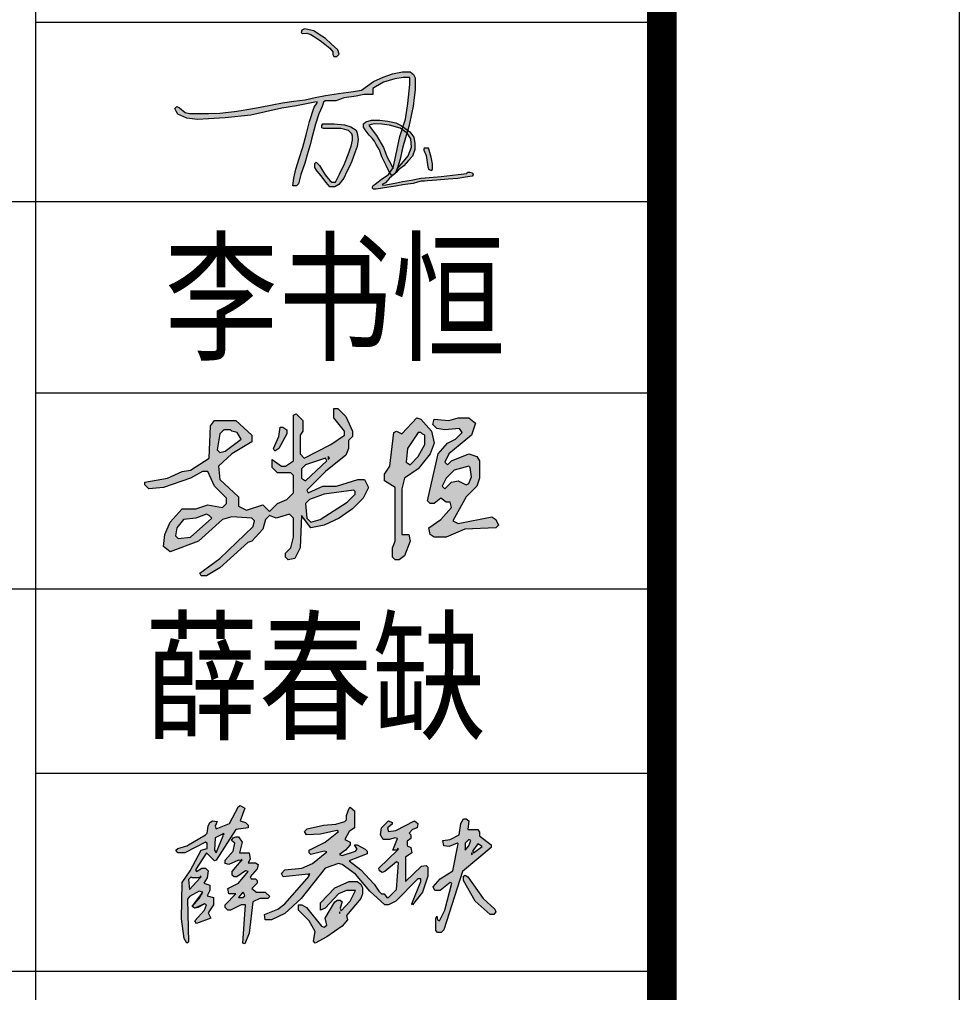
# Model space of a CAD drawing. Header units: inches. Extents: x -3272461 to -2504170, y 403793 to 1071042.
# Drawn here: x -2945440 to -2940702, y 794973 to 799875 of the extents above; entities that cross this region are included whole.
import ezdxf
from ezdxf.enums import TextEntityAlignment as Align

# ---------------------------------------------------------------- set-up
doc = ezdxf.new("R2010")
doc.units = ezdxf.units.IN
doc.header["$LTSCALE"] = 1000
doc.header["$MEASUREMENT"] = 0
doc.layers.get('0').update_dxf_attribs({"lineweight": 18})
doc.layers.add('PUB_TITLE', color=153, linetype='Continuous', lineweight=18)
doc.styles.add('-黑体', font='', dxfattribs={"width": 0.7})
doc.styles.get('-黑体').set_extended_font_data('微软雅黑')

msp = doc.modelspace()

# ---------------------------------------------------------------- hatches: boundary and pattern name
h = msp.add_hatch(color=256)
h.paths.add_polyline_path([(-2943835.4, 799721.5), (-2943868.7, 799752.5), (-2943896.7, 799778.6), (-2943928.5, 799799), (-2943955.7, 799816.4), (-2944003.8, 799827.7), (-2944016, 799821.1), (-2944019.3, 799808.9), (-2944014.6, 799803.9), (-2943991.5, 799804.8), (-2943971.3, 799799.1), (-2943952.4, 799787.1), (-2943923.9, 799769.1), (-2943900.7, 799750), (-2943875.5, 799729.2), (-2943861, 799710.9), (-2943861, 799698.3), (-2943854.6, 799687.6), (-2943840.8, 799687.6), (-2943827.7, 799700.4)], flags=0)
h.paths.add_polyline_path([(-2943742.7, 799487.9), (-2943704.2, 799496.4), (-2943682.8, 799496.4), (-2943672.1, 799496.4), (-2943659, 799496.4), (-2943659, 799515.4), (-2943659, 799526.1), (-2943644.8, 799534.5), (-2943604.4, 799558.2), (-2943547.3, 799576), (-2943505.7, 799582), (-2943472.4, 799582), (-2943472.4, 799547.5), (-2943481.9, 799451), (-2943495, 799372.6), (-2943507, 799334.7), (-2943483.2, 799316.9), (-2943477.8, 799336), (-2943467.9, 799382.1), (-2943455.9, 799437.7), (-2943450.8, 799481.3), (-2943446.2, 799520), (-2943446.2, 799557.6), (-2943446.2, 799580.4), (-2943454.2, 799597.5), (-2943470.2, 799610.1), (-2943509, 799610.1), (-2943559.2, 799601), (-2943607.1, 799583.9), (-2943656.1, 799562.2), (-2943715.7, 799518), (-2943756.6, 799512), (-2943832.1, 799501), (-2943897.8, 799490.9), (-2943949.5, 799480.7), (-2944000.6, 799470.5), (-2944057.2, 799462.7), (-2944113.5, 799454.9), (-2944166.4, 799444.9), (-2944227.4, 799433.4), (-2944284.1, 799422.7), (-2944322.4, 799415.5), (-2944355.9, 799411.6), (-2944386.9, 799408), (-2944429.3, 799403.1), (-2944487.2, 799400.7), (-2944526.3, 799400.7), (-2944560.6, 799400.7), (-2944583.4, 799400.7), (-2944604.8, 799406.3), (-2944633, 799428.7), (-2944645.8, 799436.8), (-2944656, 799426), (-2944649.1, 799408.8), (-2944641.5, 799396.9), (-2944596.2, 799377.5), (-2944543.2, 799371.4), (-2944486.9, 799374.3), (-2944403.7, 799378.6), (-2944274, 799392.2), (-2944199.6, 799408.8), (-2944117.3, 799427.2), (-2944043.9, 799439.1), (-2943952, 799458.2), (-2943939.9, 799459.7), (-2943939.9, 799455), (-2943953.8, 799433.4), (-2943977.2, 799360.9), (-2943995.2, 799293.9), (-2944011.8, 799232), (-2944029.7, 799174.4), (-2944046.6, 799119.9), (-2944056.6, 799075.5), (-2944061.9, 799037.1), (-2944044.3, 799037.1), (-2944032.8, 799046.3), (-2944021.3, 799093.1), (-2944000.9, 799150.8), (-2943986.1, 799204.4), (-2943975.5, 799243), (-2943967.6, 799271.7), (-2943960.5, 799297.4), (-2943948.5, 799346.4), (-2943930.6, 799399), (-2943913.8, 799436), (-2943906.7, 799458.7), (-2943899.5, 799464.7), (-2943879.2, 799464.7), (-2943844.5, 799464.7), (-2943803.8, 799479)], flags=0)
for points in [[(-2943737.5, 799234.3), (-2943733.1, 799269.4), (-2943737.5, 799301.3), (-2943743, 799317.7), (-2943769.4, 799333.1), (-2943801.2, 799343), (-2943852.9, 799349.6), (-2943896.9, 799349.6), (-2943911.1, 799349.6), (-2943915.5, 799340.8), (-2943915.5, 799328.7), (-2943907.8, 799324.5), (-2943881.5, 799324.5), (-2943844.1, 799324.5), (-2943819.6, 799324.5), (-2943800.1, 799319.9), (-2943781.5, 799315.5), (-2943772.7, 799306.7), (-2943765, 799299.1), (-2943760.6, 799287), (-2943760.6, 799266.1), (-2943767.6, 799235.5), (-2943783.7, 799193.7), (-2943801.1, 799148), (-2943826.5, 799095.9), (-2943846.3, 799055.3), (-2943865, 799055.3), (-2943876, 799063), (-2943899.3, 799092.2), (-2943912.2, 799113.5), (-2943927.6, 799138.7), (-2943944.1, 799156.3), (-2943950.5, 799148.5), (-2943950.5, 799139.7), (-2943950.5, 799128.2), (-2943938.7, 799111.1), (-2943919.9, 799086.7), (-2943895.8, 799055.3), (-2943884.8, 799041), (-2943874.9, 799032.2), (-2943849.6, 799032.2), (-2943829.8, 799043.2), (-2943805.6, 799075.1), (-2943790.2, 799109.1), (-2943774.1, 799136.7), (-2943765.3, 799160.2), (-2943758, 799179.6), (-2943747.4, 799207.9)], [(-2943640.9, 799289.2), (-2943668.1, 799325.7), (-2943678.8, 799341.7), (-2943668.1, 799346.2), (-2943650.7, 799348.9), (-2943614.1, 799347.1), (-2943574.9, 799342.2), (-2943521.4, 799327), (-2943511.6, 799320), (-2943507, 799334.7), (-2943515.5, 799341), (-2943543.3, 799353.4), (-2943583.6, 799362.9), (-2943623.8, 799368), (-2943665.5, 799368), (-2943694.8, 799359.3), (-2943705.8, 799348.3), (-2943705.8, 799331.5), (-2943697, 799319), (-2943677.2, 799290.9), (-2943661.9, 799276.2), (-2943649.9, 799261.4), (-2943641.4, 799245.5), (-2943626, 799217), (-2943612.8, 799183), (-2943591.6, 799138.8), (-2943574.8, 799103.7), (-2943573.9, 799102.5), (-2943558.2, 799123.1), (-2943563.3, 799136.8), (-2943586.1, 799181.4), (-2943605.7, 799229.5)], [(-2943446.6, 799219.6), (-2943446.6, 799249.8), (-2943452.4, 799282.1), (-2943472.3, 799308.8), (-2943483.2, 799316.9), (-2943487.3, 799302.6), (-2943485.3, 799301.2), (-2943467.4, 799272.5), (-2943464.6, 799230.9), (-2943480.9, 799188.4), (-2943503.5, 799158.6), (-2943536, 799122.7), (-2943546.1, 799099.7), (-2943541.1, 799104.2), (-2943529, 799116.6), (-2943502.2, 799137.7), (-2943478.9, 799164.4), (-2943459.8, 799186.5)]]:
    msp.add_hatch(color=256).paths.add_polyline_path(points, flags=0)
h = msp.add_hatch(color=256)
h.paths.add_polyline_path([(-2943483.2, 799316.9), (-2943507, 799334.7), (-2943522.6, 799285.4), (-2943542.6, 799189.4), (-2943555.6, 799126.4), (-2943573.9, 799102.5), (-2943564.5, 799089.8), (-2943557.3, 799089.8), (-2943546.1, 799099.7), (-2943536, 799122.7), (-2943520.6, 799170.2), (-2943508.9, 799226.3), (-2943494.2, 799278)], flags=0)
h.paths.add_polyline_path([(-2943595.4, 799052.1), (-2943574.2, 799074.7), (-2943557.3, 799089.8), (-2943564.5, 799089.8), (-2943573.9, 799102.5), (-2943580.5, 799093.8), (-2943597, 799082.4), (-2943614.5, 799070.3), (-2943631.2, 799055.8), (-2943647.8, 799044.4), (-2943657.4, 799037.7), (-2943660.4, 799031.1), (-2943660.4, 799024.5), (-2943656.2, 799018.9), (-2943642.1, 799018.9), (-2943610.5, 799024.1), (-2943579, 799029.2), (-2943542.3, 799035.2), (-2943508.3, 799040.8), (-2943482.7, 799044.9), (-2943456.1, 799048.2), (-2943434.1, 799054.5), (-2943415.6, 799059.9), (-2943398.1, 799060.5), (-2943383.8, 799061), (-2943335.7, 799065), (-2943279.3, 799069.6), (-2943229.8, 799073.7), (-2943191.6, 799079.8), (-2943158, 799085.2), (-2943153.2, 799091.8), (-2943156.8, 799102.6), (-2943169.4, 799105.6), (-2943182, 799105.6), (-2943184.4, 799099.3), (-2943229.4, 799093.6), (-2943314.7, 799082.8), (-2943353.2, 799079.7), (-2943417, 799074.6), (-2943464.9, 799065.8), (-2943509.8, 799057.6), (-2943539.9, 799052.1), (-2943593.4, 799042.3), (-2943609.3, 799039.6), (-2943611.2, 799042.8)], flags=0)
h.paths.add_polyline_path([(-2943364.9, 799181.7), (-2943375.1, 799215.6), (-2943378.2, 799225.6), (-2943387.9, 799225.6), (-2943399.5, 799225.6), (-2943402.7, 799222), (-2943402.7, 799215.6), (-2943390.5, 799188.7), (-2943387.3, 799168.2), (-2943381.6, 799131.8), (-2943376.4, 799118.3), (-2943362.3, 799114.5), (-2943357.8, 799122.2), (-2943357.8, 799147.8)], flags=0)
at = {"linetype": 'Continuous'}
h = msp.add_hatch(color=256, dxfattribs=at)
h.paths.add_polyline_path([(-2944484, 797375.3), (-2944497.5, 797382), (-2944551.5, 797361.8), (-2944612.2, 797355), (-2944646, 797314.5), (-2944652.7, 797274), (-2944639.2, 797260.5), (-2944578.5, 797267.3), (-2944470.5, 797361.8)], flags=0)
h.paths.add_polyline_path([(-2943748.2, 797496.8), (-2943755, 797503.5), (-2943903.5, 797483.3), (-2943977.7, 797456.3), (-2943998, 797436), (-2943991.2, 797361.8), (-2943971, 797341.5), (-2943923.7, 797355), (-2943788.7, 797442.8), (-2943748.2, 797483.3)], flags=0)
h.paths.add_polyline_path([(-2943167.7, 797618.3), (-2943174.5, 797625), (-2943248.7, 797604.8), (-2943289.2, 797564.3), (-2943309.5, 797523.8), (-2943296, 797510.3), (-2943262.2, 797544), (-2943228.5, 797550.8), (-2943188, 797530.5), (-2943174.5, 797537.3), (-2943161, 797571)], flags=0)
h.paths.add_polyline_path([(-2943890, 797652), (-2943896.7, 797665.5), (-2943998, 797631.8), (-2944018.2, 797611.5), (-2944018.2, 797564.3), (-2943998, 797550.8)], flags=0)
h.paths.add_polyline_path([(-2943876.5, 797665.5), (-2943883.2, 797672.3), (-2943883.2, 797658.8)], flags=0)
h.paths.add_polyline_path([(-2943410.7, 797787), (-2943417.5, 797793.8), (-2943431, 797793.8), (-2943485, 797712.8), (-2943491.7, 797645.3), (-2943471.5, 797631.8), (-2943431, 797672.3), (-2943397.2, 797733), (-2943397.2, 797780.3)], flags=0)
h.paths.add_polyline_path([(-2944369.2, 797800.5), (-2944376, 797807.3), (-2944409.7, 797807.3), (-2944430, 797787), (-2944443.5, 797706), (-2944430, 797692.5), (-2944403, 797699.3), (-2944322, 797760), (-2944342.2, 797793.8)], flags=0)
h.paths.add_polyline_path([(-2944126.2, 797820.8), (-2944112.7, 797820.8), (-2944092.5, 797807.3), (-2944092.5, 797787), (-2944133, 797712.8), (-2944153.2, 797699.3), (-2944160, 797712.8), (-2944133, 797773.5)], flags=0)
h.paths.add_polyline_path([(-2943228.5, 797868), (-2943174.5, 797868), (-2943140.7, 797841), (-2943161, 797780.3), (-2943275.7, 797685.8), (-2943296, 797645.3), (-2943282.5, 797631.8), (-2943262.2, 797652), (-2943174.5, 797685.8), (-2943134, 797672.3), (-2943120.5, 797652), (-2943120.5, 797564.3), (-2943134, 797523.8), (-2943188, 797469.8), (-2943255.5, 797348.3), (-2943228.5, 797334.8), (-2943059.7, 797368.5), (-2943039.5, 797355), (-2943026, 797328), (-2943039.5, 797314.5), (-2943194.7, 797307.8), (-2943289.2, 797267.3), (-2943350, 797267.3), (-2943370.2, 797280.8), (-2943377, 797314.5), (-2943316.2, 797355), (-2943262.2, 797415.8), (-2943269, 797442.8), (-2943289.2, 797442.8), (-2943316.2, 797463), (-2943350, 797436), (-2943370.2, 797436), (-2943383.7, 797449.5), (-2943329.7, 797685.8), (-2943282.5, 797739.8), (-2943242, 797760), (-2943208.2, 797793.8), (-2943221.7, 797814), (-2943296, 797807.3), (-2943336.5, 797814), (-2943356.7, 797834.3), (-2943350, 797861.3), (-2943275.7, 797854.5)], flags=0)
h.paths.add_polyline_path([(-2943437.7, 797868), (-2943417.5, 797861.3), (-2943363.5, 797800.5), (-2943350, 797739.8), (-2943370.2, 797685.8), (-2943431, 797611.5), (-2943498.5, 797564.3), (-2943512, 797510.3), (-2943512, 797280.8), (-2943478.2, 797280.8), (-2943471.5, 797247), (-2943498.5, 797172.8), (-2943525.5, 797152.5), (-2943545.7, 797152.5), (-2943559.2, 797166), (-2943559.2, 797213.3), (-2943545.7, 797247), (-2943545.7, 797517), (-2943599.7, 797550.8), (-2943599.7, 797584.5), (-2943572.7, 797625), (-2943552.5, 797793.8), (-2943539, 797800.5), (-2943512, 797787)], flags=0)
h.paths.add_polyline_path([(-2943856.2, 797915.3), (-2943836, 797915.3), (-2943795.5, 797874.8), (-2943761.7, 797800.5), (-2943761.7, 797773.5), (-2943782, 797753.3), (-2943782, 797712.8), (-2943795.5, 797679), (-2943896.7, 797598), (-2943991.2, 797503.5), (-2943984.5, 797490), (-2943910.2, 797523.8), (-2943842.7, 797523.8), (-2943734.7, 797557.5), (-2943701, 797557.5), (-2943680.7, 797517), (-2943707.7, 797463), (-2943761.7, 797409), (-2943829.2, 797361.8), (-2943903.5, 797328), (-2943971, 797314.5), (-2944018.2, 797375.3), (-2944025, 797213.3), (-2944052, 797159.3), (-2944085.7, 797152.5), (-2944099.2, 797166), (-2944099.2, 797186.3), (-2944072.2, 797213.3), (-2944058.7, 797267.3), (-2944058.7, 797361.8), (-2944079, 797382), (-2944146.5, 797361.8), (-2944180.2, 797375.3), (-2944200.5, 797355), (-2944214, 797307.8), (-2944268, 797247), (-2944288.2, 797240.3), (-2944430, 797112), (-2944497.5, 797071.5), (-2944524.5, 797071.5), (-2944531.2, 797085), (-2944430, 797159.3), (-2944261.2, 797321.3), (-2944254.5, 797348.3), (-2944268, 797361.8), (-2944369.2, 797368.5), (-2944416.5, 797355), (-2944538, 797247), (-2944679.7, 797193), (-2944713.5, 797220), (-2944706.7, 797280.8), (-2944679.7, 797341.5), (-2944619, 797409), (-2944551.5, 797409), (-2944490.7, 797429.3), (-2944416.5, 797415.8), (-2944396.2, 797436), (-2944396.2, 797463), (-2944457, 797523.8), (-2944490.7, 797598), (-2944517.7, 797598), (-2944578.5, 797564.3), (-2944713.5, 797517), (-2944787.7, 797510.3), (-2944808, 797530.5), (-2944808, 797544), (-2944693.2, 797564.3), (-2944619, 797598), (-2944578.5, 797604.8), (-2944484, 797665.5), (-2944477.2, 797827.5), (-2944457, 797854.5), (-2944349, 797854.5), (-2944268, 797780.3), (-2944268, 797746.5), (-2944369.2, 797685.8), (-2944436.7, 797625), (-2944430, 797557.5), (-2944335.5, 797469.8), (-2944335.5, 797422.5), (-2944295, 797402.3), (-2944214, 797429.3), (-2944180.2, 797395.5), (-2944139.7, 797436), (-2944092.5, 797456.3), (-2944058.7, 797490), (-2944058.7, 797577.8), (-2944072.2, 797591.3), (-2944139.7, 797591.3), (-2944166.7, 797618.3), (-2944166.7, 797658.8), (-2944119.5, 797625), (-2944099.2, 797625), (-2944058.7, 797652), (-2944058.7, 797881.5), (-2944045.2, 797888.3), (-2944011.5, 797854.5), (-2944011.5, 797800.5), (-2944025, 797780.3), (-2944025, 797685.8), (-2944004.7, 797665.5), (-2943869.7, 797733), (-2943802.2, 797780.3), (-2943802.2, 797800.5), (-2943856.2, 797868)], flags=0)
h = msp.add_hatch(color=256)
h.paths.add_polyline_path([(-2944412.3, 795762.1), (-2944416.8, 795771.1), (-2944452.8, 795753.1), (-2944457.3, 795690.1), (-2944448.3, 795676.6)], flags=0)
h.paths.add_polyline_path([(-2944335.8, 795910.6), (-2944326.8, 795915.1), (-2944304.3, 795901.6), (-2944326.8, 795838.6), (-2944299.8, 795829.6), (-2944286.3, 795816.1), (-2944286.3, 795802.6), (-2944349.3, 795793.6), (-2944448.3, 795640.6), (-2944457.3, 795636.1), (-2944497.8, 795676.6), (-2944551.8, 795591.1), (-2944547.3, 795582.1), (-2944520.3, 795600.1), (-2944502.3, 795600.1), (-2944488.8, 795586.6), (-2944493.3, 795550.6), (-2944511.3, 795523.6), (-2944479.8, 795514.6), (-2944479.8, 795487.6), (-2944493.3, 795460.6), (-2944461.8, 795451.6), (-2944461.8, 795415.6), (-2944488.8, 795375.1), (-2944475.3, 795348.1), (-2944547.3, 795321.1), (-2944556.3, 795334.6), (-2944506.8, 795388.6), (-2944497.8, 795415.6), (-2944506.8, 795420.1), (-2944538.3, 795402.1), (-2944556.3, 795397.6), (-2944569.8, 795406.6), (-2944533.8, 795447.1), (-2944515.8, 795478.6), (-2944533.8, 795483.1), (-2944583.3, 795456.1), (-2944592.3, 795442.6), (-2944587.8, 795226.6), (-2944596.8, 795222.1), (-2944610.3, 795244.6), (-2944623.8, 795343.6), (-2944619.3, 795528.1), (-2944578.8, 795586.6), (-2944524.8, 795690.1), (-2944493.3, 795699.1), (-2944493.3, 795726.1), (-2944502.3, 795730.6), (-2944605.8, 795676.6), (-2944641.8, 795676.6), (-2944650.8, 795690.1), (-2944641.8, 795699.1), (-2944596.8, 795712.6), (-2944502.3, 795766.6), (-2944493.3, 795775.6), (-2944488.8, 795811.6), (-2944479.8, 795829.6), (-2944466.3, 795838.6), (-2944443.8, 795834.1), (-2944452.8, 795811.6), (-2944448.3, 795798.1), (-2944380.8, 795825.1)], flags=0)
h.paths.add_polyline_path([(-2944569.8, 795550.6), (-2944574.3, 795555.1), (-2944587.8, 795541.6), (-2944583.3, 795492.1), (-2944529.3, 795550.6)], flags=0)
h.paths.add_polyline_path([(-2944349.3, 795757.6), (-2944335.8, 795757.6), (-2944317.8, 795730.6), (-2944331.3, 795676.6), (-2944281.8, 795676.6), (-2944277.3, 795645.1), (-2944286.3, 795627.1), (-2944250.3, 795627.1), (-2944236.8, 795618.1), (-2944241.3, 795595.6), (-2944277.3, 795555.1), (-2944272.8, 795546.1), (-2944250.3, 795546.1), (-2944241.3, 795537.1), (-2944241.3, 795523.6), (-2944268.3, 795496.6), (-2944245.8, 795478.6), (-2944200.8, 795478.6), (-2944178.3, 795456.1), (-2944187.3, 795447.1), (-2944227.8, 795447.1), (-2944263.8, 795429.1), (-2944281.8, 795271.6), (-2944304.3, 795217.6), (-2944313.3, 795222.1), (-2944299.8, 795415.6), (-2944322.3, 795415.6), (-2944376.3, 795388.6), (-2944389.8, 795388.6), (-2944403.3, 795402.1), (-2944403.3, 795415.6), (-2944349.3, 795469.6), (-2944385.3, 795469.6), (-2944389.8, 795496.6), (-2944335.8, 795523.6), (-2944286.3, 795582.1), (-2944299.8, 795586.6), (-2944344.8, 795555.1), (-2944358.3, 795555.1), (-2944367.3, 795564.1), (-2944367.3, 795582.1), (-2944322.3, 795636.1), (-2944335.8, 795640.6), (-2944385.3, 795618.1), (-2944403.3, 795622.6), (-2944403.3, 795640.6), (-2944362.8, 795685.6), (-2944353.8, 795726.1), (-2944371.8, 795739.6), (-2944362.8, 795753.1)], flags=0)
h.paths.add_polyline_path([(-2944308.8, 795474.1), (-2944313.3, 795478.6), (-2944335.8, 795451.6), (-2944313.3, 795451.6), (-2944304.3, 795460.6)], flags=0)
h.paths.add_polyline_path([(-2943777.8, 795901.6), (-2943773.3, 795906.1), (-2943750.8, 795888.1), (-2943750.8, 795802.6), (-2943777.8, 795784.6), (-2943800.3, 795744.1), (-2943773.3, 795730.6), (-2943773.3, 795717.1), (-2943795.8, 795690.1), (-2943827.3, 795667.6), (-2943813.8, 795663.1), (-2943746.3, 795685.6), (-2943737.3, 795694.6), (-2943750.8, 795717.1), (-2943737.3, 795717.1), (-2943696.8, 795694.6), (-2943687.8, 795685.6), (-2943687.8, 795672.1), (-2943777.8, 795636.1), (-2943719.3, 795591.1), (-2943651.8, 795519.1), (-2943629.3, 795483.1), (-2943615.8, 795469.6), (-2943602.3, 795469.6), (-2943588.8, 795451.6), (-2943579.8, 795451.6), (-2943539.3, 795492.1), (-2943530.3, 795627.1), (-2943539.3, 795631.6), (-2943597.8, 795582.1), (-2943611.3, 795577.6), (-2943624.8, 795586.6), (-2943629.3, 795600.1), (-2943534.8, 795690.1), (-2943557.3, 795690.1), (-2943534.8, 795748.6), (-2943548.3, 795753.1), (-2943575.3, 795744.1), (-2943606.8, 795744.1), (-2943620.3, 795766.6), (-2943615.8, 795802.6), (-2943579.8, 795838.6), (-2943561.8, 795829.6), (-2943561.8, 795820.6), (-2943584.3, 795802.6), (-2943579.8, 795784.6), (-2943543.8, 795789.1), (-2943449.3, 795838.6), (-2943431.3, 795825.1), (-2943435.8, 795802.6), (-2943458.3, 795793.6), (-2943476.3, 795775.6), (-2943467.3, 795766.6), (-2943467.3, 795748.6), (-2943485.3, 795735.1), (-2943485.3, 795712.6), (-2943467.3, 795703.6), (-2943462.8, 795676.6), (-2943494.3, 795654.1), (-2943494.3, 795532.6), (-2943413.3, 795609.1), (-2943390.8, 795613.6), (-2943381.8, 795604.6), (-2943381.8, 795559.6), (-2943408.8, 795478.6), (-2943458.3, 795415.6), (-2943462.8, 795420.1), (-2943417.8, 795532.6), (-2943417.8, 795546.1), (-2943431.3, 795546.1), (-2943543.8, 795433.6), (-2943579.8, 795415.6), (-2943597.8, 795415.6), (-2943674.3, 795483.1), (-2943746.3, 795568.6), (-2943813.8, 795618.1), (-2943831.8, 795622.6), (-2943899.3, 795600.1), (-2944020.8, 795447.1), (-2944101.8, 795370.6), (-2944169.3, 795339.1), (-2944200.8, 795339.1), (-2944205.3, 795366.1), (-2944137.8, 795393.1), (-2944101.8, 795420.1), (-2943980.3, 795559.6), (-2943984.8, 795568.6), (-2944110.8, 795555.1), (-2944119.8, 795573.1), (-2944101.8, 795591.1), (-2944016.3, 795600.1), (-2943962.3, 795622.6), (-2943890.3, 795681.1), (-2943903.8, 795685.6), (-2943971.3, 795667.6), (-2943980.3, 795676.6), (-2943980.3, 795690.1), (-2943899.3, 795730.6), (-2943831.8, 795784.6), (-2943840.8, 795789.1), (-2943921.8, 795771.1), (-2943993.8, 795766.6), (-2944002.8, 795784.6), (-2943989.3, 795798.1), (-2943908.3, 795816.1), (-2943845.3, 795820.6), (-2943800.3, 795834.1), (-2943791.3, 795843.1), (-2943791.3, 795865.6)], flags=0)
h.paths.add_polyline_path([(-2943777.8, 795532.6), (-2943737.3, 795532.6), (-2943719.3, 795519.1), (-2943710.3, 795501.1), (-2943710.3, 795469.6), (-2943719.3, 795447.1), (-2943791.3, 795361.6), (-2943786.8, 795339.1), (-2943813.8, 795307.6), (-2943890.3, 795253.6), (-2943948.8, 795222.1), (-2943957.8, 795231.1), (-2943948.8, 795280.6), (-2943980.3, 795334.6), (-2944034.3, 795388.6), (-2944034.3, 795415.6), (-2944016.3, 795415.6), (-2943993.8, 795402.1), (-2943917.3, 795307.6), (-2943903.8, 795303.1), (-2943890.3, 795312.1), (-2943899.3, 795348.1), (-2943849.8, 795429.1), (-2943836.3, 795438.1), (-2943822.8, 795438.1), (-2943813.8, 795429.1), (-2943822.8, 795397.6), (-2943818.3, 795384.1), (-2943773.3, 795433.6), (-2943746.3, 795487.6), (-2943791.3, 795487.6), (-2943831.8, 795469.6), (-2943899.3, 795397.6), (-2943921.8, 795388.6), (-2943921.8, 795424.6), (-2943849.8, 795501.1)], flags=0)
h.paths.add_polyline_path([(-2943201.8, 795847.6), (-2943188.3, 795847.6), (-2943174.8, 795838.6), (-2943179.3, 795793.6), (-2943129.8, 795793.6), (-2943120.8, 795780.1), (-2943120.8, 795762.1), (-2943062.3, 795717.1), (-2943062.3, 795703.6), (-2943206.3, 795582.1), (-2943300.8, 795289.6), (-2943314.3, 795276.1), (-2943332.3, 795276.1), (-2943341.3, 795285.1), (-2943341.3, 795348.1), (-2943336.8, 795357.1), (-2943332.3, 795339.1), (-2943323.3, 795334.6), (-2943296.3, 795388.6), (-2943260.3, 795523.6), (-2943269.3, 795528.1), (-2943318.8, 795487.6), (-2943345.8, 795487.6), (-2943354.8, 795505.6), (-2943318.8, 795546.1), (-2943255.8, 795586.6), (-2943228.8, 795721.6), (-2943233.3, 795726.1), (-2943273.8, 795708.1), (-2943300.8, 795712.6), (-2943305.3, 795739.6), (-2943269.3, 795744.1), (-2943224.3, 795766.6), (-2943215.3, 795825.1)], flags=0)
h.paths.add_polyline_path([(-2943201.8, 795559.6), (-2943192.8, 795564.1), (-2943179.3, 795555.1), (-2943102.8, 795447.1), (-2943044.3, 795393.1), (-2943039.8, 795379.6), (-2943048.8, 795366.1), (-2943066.8, 795366.1), (-2943143.3, 795433.6), (-2943201.8, 795537.1)], flags=0)
h.paths.add_polyline_path([(-2943120.8, 795717.1), (-2943129.8, 795721.6), (-2943156.8, 795685.6), (-2943152.3, 795676.6), (-2943107.3, 795708.1)], flags=0)
h.paths.add_polyline_path([(-2943165.8, 795739.6), (-2943174.8, 795744.1), (-2943192.8, 795726.1), (-2943192.8, 795690.1), (-2943174.8, 795712.6)], flags=0)

# ---------------------------------------------------------------- linework, layer by layer
for points in [[(-2944014.6, 799803.9), (-2943991.5, 799804.8), (-2943971.3, 799799.1), (-2943952.4, 799787.1), (-2943923.9, 799769.1), (-2943900.7, 799750), (-2943875.5, 799729.2), (-2943861, 799710.9), (-2943861, 799698.3), (-2943854.6, 799687.6), (-2943840.8, 799687.6), (-2943827.7, 799700.4), (-2943835.4, 799721.5), (-2943868.7, 799752.5), (-2943896.7, 799778.6), (-2943928.5, 799799), (-2943955.7, 799816.4), (-2944003.8, 799827.7), (-2944016, 799821.1), (-2944019.3, 799808.9), (-2944014.6, 799803.9)], [(-2944633, 799428.7), (-2944604.8, 799406.3), (-2944583.4, 799400.7), (-2944560.6, 799400.7), (-2944526.3, 799400.7), (-2944487.2, 799400.7), (-2944429.3, 799403.1), (-2944386.9, 799408), (-2944355.9, 799411.6), (-2944322.4, 799415.5), (-2944284.1, 799422.7), (-2944227.4, 799433.4), (-2944166.4, 799444.9), (-2944113.5, 799454.9), (-2944057.2, 799462.7), (-2944000.6, 799470.5), (-2943949.5, 799480.7), (-2943897.8, 799490.9), (-2943832.1, 799501), (-2943756.6, 799512), (-2943715.7, 799518), (-2943656.1, 799562.2), (-2943607.1, 799583.9), (-2943559.2, 799601), (-2943509, 799610.1), (-2943470.2, 799610.1), (-2943454.2, 799597.5), (-2943446.2, 799580.4), (-2943446.2, 799557.6), (-2943446.2, 799520), (-2943450.8, 799481.3), (-2943455.9, 799437.7), (-2943467.9, 799382.1), (-2943477.8, 799336), (-2943494.2, 799278), (-2943508.9, 799226.3), (-2943520.6, 799170.2), (-2943536, 799122.7), (-2943546.9, 799097.8), (-2943555.7, 799089.8), (-2943564.5, 799089.8), (-2943574.8, 799103.7), (-2943591.6, 799138.8), (-2943612.8, 799183), (-2943626, 799217), (-2943641.4, 799245.5), (-2943649.9, 799261.4), (-2943661.9, 799276.2), (-2943677.2, 799290.9), (-2943697, 799319), (-2943705.8, 799331.5), (-2943705.8, 799348.3), (-2943694.8, 799359.3), (-2943665.5, 799368), (-2943623.8, 799368), (-2943583.6, 799362.9), (-2943543.3, 799353.4), (-2943515.5, 799341), (-2943472.3, 799308.8), (-2943452.4, 799282.1), (-2943446.6, 799249.8), (-2943446.6, 799219.6), (-2943459.8, 799186.5), (-2943478.9, 799164.4), (-2943502.2, 799137.7), (-2943529, 799116.6), (-2943541.1, 799104.2), (-2943574.2, 799074.7), (-2943595.4, 799052.1), (-2943611.2, 799042.8), (-2943609.3, 799039.6), (-2943593.4, 799042.3), (-2943539.9, 799052.1), (-2943509.8, 799057.6), (-2943464.9, 799065.8), (-2943417, 799074.6), (-2943353.2, 799079.7), (-2943314.7, 799082.8), (-2943229.4, 799093.6), (-2943184.4, 799099.3), (-2943182, 799105.6), (-2943169.4, 799105.6), (-2943156.8, 799102.6), (-2943153.2, 799091.8), (-2943158, 799085.2), (-2943191.6, 799079.8), (-2943229.8, 799073.7), (-2943279.3, 799069.6), (-2943335.7, 799065), (-2943383.8, 799061), (-2943398.1, 799060.5), (-2943415.6, 799059.9), (-2943434.1, 799054.5), (-2943456.1, 799048.2), (-2943482.7, 799044.9), (-2943508.3, 799040.8), (-2943542.3, 799035.2), (-2943579, 799029.2), (-2943610.5, 799024.1), (-2943642.1, 799018.9), (-2943656.2, 799018.9), (-2943660.4, 799024.5), (-2943660.4, 799031.1), (-2943657.4, 799037.7), (-2943647.8, 799044.4), (-2943631.2, 799055.8), (-2943614.5, 799070.3), (-2943597, 799082.4), (-2943580.5, 799093.8), (-2943555.6, 799126.4), (-2943542.6, 799189.4), (-2943522.6, 799285.4), (-2943495, 799372.6), (-2943481.9, 799451), (-2943472.4, 799547.5), (-2943472.4, 799582), (-2943505.7, 799582), (-2943547.3, 799576), (-2943604.4, 799558.2), (-2943644.8, 799534.5), (-2943659, 799526.1), (-2943659, 799515.4), (-2943659, 799496.4), (-2943672.1, 799496.4), (-2943682.8, 799496.4), (-2943704.2, 799496.4), (-2943742.7, 799487.9), (-2943803.8, 799479), (-2943844.5, 799464.7), (-2943879.2, 799464.7), (-2943899.5, 799464.7), (-2943906.7, 799458.7), (-2943913.8, 799436), (-2943930.6, 799399), (-2943948.5, 799346.4), (-2943960.5, 799297.4), (-2943967.6, 799271.7), (-2943975.5, 799243), (-2943986.1, 799204.4), (-2944000.9, 799150.8), (-2944021.3, 799093.1), (-2944032.8, 799046.3), (-2944044.3, 799037.1), (-2944061.9, 799037.1), (-2944056.6, 799075.5), (-2944046.6, 799119.9), (-2944029.7, 799174.4), (-2944011.8, 799232), (-2943995.2, 799293.9), (-2943977.2, 799360.9), (-2943953.8, 799433.4), (-2943939.9, 799455)], [(-2943939.9, 799455), (-2943939.9, 799459.7), (-2943952, 799458.2), (-2944043.9, 799439.1), (-2944117.3, 799427.2), (-2944199.6, 799408.8), (-2944274, 799392.2), (-2944403.7, 799378.6), (-2944486.9, 799374.3), (-2944543.2, 799371.4), (-2944596.2, 799377.5), (-2944641.5, 799396.9), (-2944649.1, 799408.8), (-2944656, 799426), (-2944645.8, 799436.8), (-2944633, 799428.7)], [(-2943944.1, 799156.3), (-2943927.6, 799138.7), (-2943912.2, 799113.5), (-2943899.3, 799092.2), (-2943876, 799063), (-2943865, 799055.3), (-2943846.3, 799055.3), (-2943826.5, 799095.9), (-2943801.1, 799148), (-2943783.7, 799193.7), (-2943767.6, 799235.5), (-2943760.6, 799266.1), (-2943760.6, 799287), (-2943765, 799299.1), (-2943772.7, 799306.7), (-2943781.5, 799315.5), (-2943800.1, 799319.9), (-2943819.6, 799324.5), (-2943844.1, 799324.5), (-2943881.5, 799324.5), (-2943907.8, 799324.5), (-2943915.5, 799328.7), (-2943915.5, 799340.8), (-2943911.1, 799349.6), (-2943896.9, 799349.6), (-2943852.9, 799349.6), (-2943801.2, 799343), (-2943769.4, 799333.1), (-2943743, 799317.7), (-2943737.5, 799301.3), (-2943733.1, 799269.4), (-2943737.5, 799234.3), (-2943747.4, 799207.9), (-2943758, 799179.6), (-2943765.3, 799160.2), (-2943774.1, 799136.7), (-2943790.2, 799109.1), (-2943805.6, 799075.1), (-2943829.8, 799043.2), (-2943849.6, 799032.2), (-2943874.9, 799032.2), (-2943884.8, 799041), (-2943895.8, 799055.3)], [(-2943536, 799122.7), (-2943503.5, 799158.6), (-2943480.9, 799188.4), (-2943464.6, 799230.9), (-2943467.4, 799272.5), (-2943485.3, 799301.2), (-2943521.4, 799327), (-2943574.9, 799342.2), (-2943614.1, 799347.1), (-2943650.7, 799348.9), (-2943668.1, 799346.2), (-2943678.8, 799341.7), (-2943668.1, 799325.7), (-2943640.9, 799289.2), (-2943605.7, 799229.5), (-2943586.1, 799181.4), (-2943563.3, 799136.8), (-2943558.2, 799123.1)], [(-2943402.7, 799215.6), (-2943390.5, 799188.7), (-2943387.3, 799168.2), (-2943381.6, 799131.8), (-2943376.4, 799118.3), (-2943362.3, 799114.5), (-2943357.8, 799122.2), (-2943357.8, 799147.8), (-2943364.9, 799181.7), (-2943375.1, 799215.6), (-2943378.2, 799225.6), (-2943387.9, 799225.6), (-2943399.5, 799225.6), (-2943402.7, 799222), (-2943402.7, 799215.6)], [(-2943895.8, 799055.3), (-2943919.9, 799086.7), (-2943938.7, 799111.1), (-2943950.5, 799128.2), (-2943950.5, 799139.7), (-2943950.5, 799148.5), (-2943944.1, 799156.3)]]:
    msp.add_lwpolyline(points)
for points in [[(-2943856.2, 797915.3), (-2943836, 797915.3), (-2943795.5, 797874.8), (-2943761.7, 797800.5), (-2943761.7, 797773.5), (-2943782, 797753.3), (-2943782, 797712.8), (-2943795.5, 797679), (-2943896.7, 797598), (-2943991.2, 797503.5), (-2943984.5, 797490), (-2943910.2, 797523.8), (-2943842.7, 797523.8), (-2943734.7, 797557.5), (-2943701, 797557.5), (-2943680.7, 797517), (-2943707.7, 797463), (-2943761.7, 797409), (-2943829.2, 797361.8), (-2943903.5, 797328), (-2943971, 797314.5), (-2944018.2, 797375.3), (-2944025, 797213.3), (-2944052, 797159.3), (-2944085.7, 797152.5), (-2944099.2, 797166), (-2944099.2, 797186.3), (-2944072.2, 797213.3), (-2944058.7, 797267.3), (-2944058.7, 797361.8), (-2944079, 797382), (-2944146.5, 797361.8), (-2944180.2, 797375.3), (-2944200.5, 797355), (-2944214, 797307.8), (-2944268, 797247), (-2944288.2, 797240.3), (-2944430, 797112), (-2944497.5, 797071.5), (-2944524.5, 797071.5), (-2944531.2, 797085), (-2944430, 797159.3), (-2944261.2, 797321.3), (-2944254.5, 797348.3), (-2944268, 797361.8), (-2944369.2, 797368.5), (-2944416.5, 797355), (-2944538, 797247), (-2944679.7, 797193), (-2944713.5, 797220), (-2944706.7, 797280.8), (-2944679.7, 797341.5), (-2944619, 797409), (-2944551.5, 797409), (-2944490.7, 797429.3), (-2944416.5, 797415.8), (-2944396.2, 797436), (-2944396.2, 797463), (-2944457, 797523.8), (-2944490.7, 797598), (-2944517.7, 797598), (-2944578.5, 797564.3), (-2944713.5, 797517), (-2944787.7, 797510.3), (-2944808, 797530.5), (-2944808, 797544), (-2944693.2, 797564.3), (-2944619, 797598), (-2944578.5, 797604.8), (-2944484, 797665.5), (-2944477.2, 797827.5), (-2944457, 797854.5), (-2944349, 797854.5), (-2944268, 797780.3), (-2944268, 797746.5), (-2944369.2, 797685.8), (-2944436.7, 797625), (-2944430, 797557.5), (-2944335.5, 797469.8), (-2944335.5, 797422.5), (-2944295, 797402.3), (-2944214, 797429.3), (-2944180.2, 797395.5), (-2944139.7, 797436), (-2944092.5, 797456.3), (-2944058.7, 797490), (-2944058.7, 797577.8), (-2944072.2, 797591.3), (-2944139.7, 797591.3), (-2944166.7, 797618.3), (-2944166.7, 797658.8), (-2944119.5, 797625), (-2944099.2, 797625), (-2944058.7, 797652), (-2944058.7, 797881.5), (-2944045.2, 797888.3), (-2944011.5, 797854.5), (-2944011.5, 797800.5), (-2944025, 797780.3), (-2944025, 797685.8), (-2944004.7, 797665.5), (-2943869.7, 797733), (-2943802.2, 797780.3), (-2943802.2, 797800.5), (-2943856.2, 797868), (-2943856.2, 797915.3)], [(-2943437.7, 797868), (-2943417.5, 797861.3), (-2943363.5, 797800.5), (-2943350, 797739.8), (-2943370.2, 797685.8), (-2943431, 797611.5), (-2943498.5, 797564.3), (-2943512, 797510.3), (-2943512, 797280.8), (-2943478.2, 797280.8), (-2943471.5, 797247), (-2943498.5, 797172.8), (-2943525.5, 797152.5), (-2943545.7, 797152.5), (-2943559.2, 797166), (-2943559.2, 797213.3), (-2943545.7, 797247), (-2943545.7, 797517), (-2943599.7, 797550.8), (-2943599.7, 797584.5), (-2943572.7, 797625), (-2943552.5, 797793.8), (-2943539, 797800.5), (-2943512, 797787), (-2943437.7, 797868)], [(-2943228.5, 797868), (-2943174.5, 797868), (-2943140.7, 797841), (-2943161, 797780.3), (-2943275.7, 797685.8), (-2943296, 797645.3), (-2943282.5, 797631.8), (-2943262.2, 797652), (-2943174.5, 797685.8), (-2943134, 797672.3), (-2943120.5, 797652), (-2943120.5, 797564.3), (-2943134, 797523.8), (-2943188, 797469.8), (-2943255.5, 797348.3), (-2943228.5, 797334.8), (-2943059.7, 797368.5), (-2943039.5, 797355), (-2943026, 797328), (-2943039.5, 797314.5), (-2943194.7, 797307.8), (-2943289.2, 797267.3), (-2943350, 797267.3), (-2943370.2, 797280.8), (-2943377, 797314.5), (-2943316.2, 797355), (-2943262.2, 797415.8), (-2943269, 797442.8), (-2943289.2, 797442.8), (-2943316.2, 797463), (-2943350, 797436), (-2943370.2, 797436), (-2943383.7, 797449.5), (-2943329.7, 797685.8), (-2943282.5, 797739.8), (-2943242, 797760), (-2943208.2, 797793.8), (-2943221.7, 797814), (-2943296, 797807.3), (-2943336.5, 797814), (-2943356.7, 797834.3), (-2943350, 797861.3), (-2943275.7, 797854.5), (-2943228.5, 797868)], [(-2944126.2, 797820.8), (-2944112.7, 797820.8), (-2944092.5, 797807.3), (-2944092.5, 797787), (-2944133, 797712.8), (-2944153.2, 797699.3), (-2944160, 797712.8), (-2944133, 797773.5), (-2944126.2, 797820.8)], [(-2944369.2, 797800.5), (-2944376, 797807.3), (-2944409.7, 797807.3), (-2944430, 797787), (-2944443.5, 797706), (-2944430, 797692.5), (-2944403, 797699.3), (-2944322, 797760), (-2944342.2, 797793.8), (-2944369.2, 797800.5)], [(-2943410.7, 797787), (-2943417.5, 797793.8), (-2943431, 797793.8), (-2943485, 797712.8), (-2943491.7, 797645.3), (-2943471.5, 797631.8), (-2943431, 797672.3), (-2943397.2, 797733), (-2943397.2, 797780.3), (-2943410.7, 797787)], [(-2943876.5, 797665.5), (-2943883.2, 797672.3), (-2943883.2, 797658.8), (-2943876.5, 797665.5)], [(-2943890, 797652), (-2943896.7, 797665.5), (-2943998, 797631.8), (-2944018.2, 797611.5), (-2944018.2, 797564.3), (-2943998, 797550.8), (-2943890, 797652)], [(-2943167.7, 797618.3), (-2943174.5, 797625), (-2943248.7, 797604.8), (-2943289.2, 797564.3), (-2943309.5, 797523.8), (-2943296, 797510.3), (-2943262.2, 797544), (-2943228.5, 797550.8), (-2943188, 797530.5), (-2943174.5, 797537.3), (-2943161, 797571), (-2943167.7, 797618.3)], [(-2943748.2, 797496.8), (-2943755, 797503.5), (-2943903.5, 797483.3), (-2943977.7, 797456.3), (-2943998, 797436), (-2943991.2, 797361.8), (-2943971, 797341.5), (-2943923.7, 797355), (-2943788.7, 797442.8), (-2943748.2, 797483.3), (-2943748.2, 797496.8)], [(-2944484, 797375.3), (-2944497.5, 797382), (-2944551.5, 797361.8), (-2944612.2, 797355), (-2944646, 797314.5), (-2944652.7, 797274), (-2944639.2, 797260.5), (-2944578.5, 797267.3), (-2944470.5, 797361.8), (-2944484, 797375.3)], [(-2944335.8, 795910.6), (-2944326.8, 795915.1), (-2944304.3, 795901.6), (-2944326.8, 795838.6), (-2944299.8, 795829.6), (-2944286.3, 795816.1), (-2944286.3, 795802.6), (-2944349.3, 795793.6), (-2944448.3, 795640.6), (-2944457.3, 795636.1), (-2944497.8, 795676.6), (-2944551.8, 795591.1), (-2944547.3, 795582.1), (-2944520.3, 795600.1), (-2944502.3, 795600.1), (-2944488.8, 795586.6), (-2944493.3, 795550.6), (-2944511.3, 795523.6), (-2944479.8, 795514.6), (-2944479.8, 795487.6), (-2944493.3, 795460.6), (-2944461.8, 795451.6), (-2944461.8, 795415.6), (-2944488.8, 795375.1), (-2944475.3, 795348.1), (-2944547.3, 795321.1), (-2944556.3, 795334.6), (-2944506.8, 795388.6), (-2944497.8, 795415.6), (-2944506.8, 795420.1), (-2944556.3, 795397.6), (-2944569.8, 795406.6), (-2944515.8, 795478.6), (-2944533.8, 795483.1), (-2944583.3, 795456.1), (-2944592.3, 795442.6), (-2944587.8, 795226.6), (-2944596.8, 795222.1), (-2944610.3, 795244.6), (-2944623.8, 795343.6), (-2944619.3, 795528.1), (-2944578.8, 795586.6), (-2944524.8, 795690.1), (-2944493.3, 795699.1), (-2944493.3, 795726.1), (-2944502.3, 795730.6), (-2944605.8, 795676.6), (-2944641.8, 795676.6), (-2944650.8, 795690.1), (-2944641.8, 795699.1), (-2944596.8, 795712.6), (-2944502.3, 795766.6), (-2944493.3, 795775.6), (-2944488.8, 795811.6), (-2944479.8, 795829.6), (-2944466.3, 795838.6), (-2944443.8, 795834.1), (-2944452.8, 795811.6), (-2944448.3, 795798.1), (-2944380.8, 795825.1), (-2944335.8, 795910.6)], [(-2944335.8, 795910.6), (-2944326.8, 795915.1), (-2944304.3, 795901.6), (-2944326.8, 795838.6), (-2944299.8, 795829.6), (-2944286.3, 795816.1), (-2944286.3, 795802.6), (-2944349.3, 795793.6), (-2944448.3, 795640.6), (-2944457.3, 795636.1), (-2944497.8, 795676.6), (-2944551.8, 795591.1), (-2944547.3, 795582.1), (-2944520.3, 795600.1), (-2944502.3, 795600.1), (-2944488.8, 795586.6), (-2944493.3, 795550.6), (-2944511.3, 795523.6), (-2944479.8, 795514.6), (-2944479.8, 795487.6), (-2944493.3, 795460.6), (-2944461.8, 795451.6), (-2944461.8, 795415.6), (-2944488.8, 795375.1), (-2944475.3, 795348.1), (-2944547.3, 795321.1), (-2944556.3, 795334.6), (-2944506.8, 795388.6), (-2944497.8, 795415.6), (-2944506.8, 795420.1), (-2944538.3, 795402.1), (-2944556.3, 795397.6), (-2944569.8, 795406.6), (-2944533.8, 795447.1), (-2944515.8, 795478.6), (-2944533.8, 795483.1), (-2944583.3, 795456.1), (-2944592.3, 795442.6), (-2944587.8, 795226.6), (-2944596.8, 795222.1), (-2944610.3, 795244.6), (-2944623.8, 795343.6), (-2944619.3, 795528.1), (-2944578.8, 795586.6), (-2944524.8, 795690.1), (-2944493.3, 795699.1), (-2944493.3, 795726.1), (-2944502.3, 795730.6), (-2944605.8, 795676.6), (-2944641.8, 795676.6), (-2944650.8, 795690.1), (-2944641.8, 795699.1), (-2944596.8, 795712.6), (-2944502.3, 795766.6), (-2944493.3, 795775.6), (-2944488.8, 795811.6), (-2944479.8, 795829.6), (-2944466.3, 795838.6), (-2944443.8, 795834.1), (-2944452.8, 795811.6), (-2944448.3, 795798.1), (-2944380.8, 795825.1), (-2944335.8, 795910.6)], [(-2943777.8, 795901.6), (-2943773.3, 795906.1), (-2943750.8, 795888.1), (-2943750.8, 795802.6), (-2943777.8, 795784.6), (-2943800.3, 795744.1), (-2943773.3, 795730.6), (-2943773.3, 795717.1), (-2943795.8, 795690.1), (-2943827.3, 795667.6), (-2943813.8, 795663.1), (-2943746.3, 795685.6), (-2943737.3, 795694.6), (-2943750.8, 795717.1), (-2943737.3, 795717.1), (-2943696.8, 795694.6), (-2943687.8, 795685.6), (-2943687.8, 795672.1), (-2943777.8, 795636.1), (-2943719.3, 795591.1), (-2943651.8, 795519.1), (-2943629.3, 795483.1), (-2943615.8, 795469.6), (-2943602.3, 795469.6), (-2943588.8, 795451.6), (-2943579.8, 795451.6), (-2943539.3, 795492.1), (-2943530.3, 795627.1), (-2943539.3, 795631.6), (-2943597.8, 795582.1), (-2943611.3, 795577.6), (-2943624.8, 795586.6), (-2943629.3, 795600.1), (-2943534.8, 795690.1), (-2943557.3, 795690.1), (-2943534.8, 795748.6), (-2943548.3, 795753.1), (-2943575.3, 795744.1), (-2943606.8, 795744.1), (-2943620.3, 795766.6), (-2943615.8, 795802.6), (-2943579.8, 795838.6), (-2943561.8, 795829.6), (-2943561.8, 795820.6), (-2943584.3, 795802.6), (-2943579.8, 795784.6), (-2943543.8, 795789.1), (-2943449.3, 795838.6), (-2943431.3, 795825.1), (-2943435.8, 795802.6), (-2943458.3, 795793.6), (-2943476.3, 795775.6), (-2943467.3, 795766.6), (-2943467.3, 795748.6), (-2943485.3, 795735.1), (-2943485.3, 795712.6), (-2943467.3, 795703.6), (-2943462.8, 795676.6), (-2943494.3, 795654.1), (-2943494.3, 795532.6), (-2943413.3, 795609.1), (-2943390.8, 795613.6), (-2943381.8, 795604.6), (-2943381.8, 795559.6), (-2943408.8, 795478.6), (-2943458.3, 795415.6), (-2943462.8, 795420.1), (-2943417.8, 795532.6), (-2943417.8, 795546.1), (-2943431.3, 795546.1), (-2943543.8, 795433.6), (-2943579.8, 795415.6), (-2943597.8, 795415.6), (-2943674.3, 795483.1), (-2943746.3, 795568.6), (-2943813.8, 795618.1), (-2943831.8, 795622.6), (-2943899.3, 795600.1), (-2944020.8, 795447.1), (-2944101.8, 795370.6), (-2944169.3, 795339.1), (-2944200.8, 795339.1), (-2944205.3, 795366.1), (-2944137.8, 795393.1), (-2944101.8, 795420.1), (-2943980.3, 795559.6), (-2943984.8, 795568.6), (-2944110.8, 795555.1), (-2944119.8, 795573.1), (-2944101.8, 795591.1), (-2944016.3, 795600.1), (-2943962.3, 795622.6), (-2943890.3, 795681.1), (-2943903.8, 795685.6), (-2943971.3, 795667.6), (-2943980.3, 795676.6), (-2943980.3, 795690.1), (-2943899.3, 795730.6), (-2943831.8, 795784.6), (-2943840.8, 795789.1), (-2943921.8, 795771.1), (-2943993.8, 795766.6), (-2944002.8, 795784.6), (-2943989.3, 795798.1), (-2943908.3, 795816.1), (-2943845.3, 795820.6), (-2943800.3, 795834.1), (-2943791.3, 795843.1), (-2943791.3, 795865.6), (-2943777.8, 795901.6)], [(-2943777.8, 795901.6), (-2943773.3, 795906.1), (-2943750.8, 795888.1), (-2943750.8, 795802.6), (-2943777.8, 795784.6), (-2943800.3, 795744.1), (-2943773.3, 795730.6), (-2943773.3, 795717.1), (-2943795.8, 795690.1), (-2943827.3, 795667.6), (-2943813.8, 795663.1), (-2943746.3, 795685.6), (-2943737.3, 795694.6), (-2943750.8, 795717.1), (-2943737.3, 795717.1), (-2943696.8, 795694.6), (-2943687.8, 795685.6), (-2943687.8, 795672.1), (-2943777.8, 795636.1), (-2943719.3, 795591.1), (-2943651.8, 795519.1), (-2943629.3, 795483.1), (-2943615.8, 795469.6), (-2943602.3, 795469.6), (-2943588.8, 795451.6), (-2943579.8, 795451.6), (-2943539.3, 795492.1), (-2943530.3, 795627.1), (-2943539.3, 795631.6), (-2943597.8, 795582.1), (-2943611.3, 795577.6), (-2943624.8, 795586.6), (-2943629.3, 795600.1), (-2943534.8, 795690.1), (-2943557.3, 795690.1), (-2943534.8, 795748.6), (-2943548.3, 795753.1), (-2943575.3, 795744.1), (-2943606.8, 795744.1), (-2943620.3, 795766.6), (-2943615.8, 795802.6), (-2943579.8, 795838.6), (-2943561.8, 795829.6), (-2943561.8, 795820.6), (-2943584.3, 795802.6), (-2943579.8, 795784.6), (-2943543.8, 795789.1), (-2943449.3, 795838.6), (-2943431.3, 795825.1), (-2943435.8, 795802.6), (-2943458.3, 795793.6), (-2943476.3, 795775.6), (-2943467.3, 795766.6), (-2943467.3, 795748.6), (-2943485.3, 795735.1), (-2943485.3, 795712.6), (-2943467.3, 795703.6), (-2943462.8, 795676.6), (-2943494.3, 795654.1), (-2943494.3, 795532.6), (-2943413.3, 795609.1), (-2943390.8, 795613.6), (-2943381.8, 795604.6), (-2943381.8, 795559.6), (-2943408.8, 795478.6), (-2943458.3, 795415.6), (-2943462.8, 795420.1), (-2943417.8, 795532.6), (-2943417.8, 795546.1), (-2943431.3, 795546.1), (-2943543.8, 795433.6), (-2943579.8, 795415.6), (-2943597.8, 795415.6), (-2943674.3, 795483.1), (-2943746.3, 795568.6), (-2943813.8, 795618.1), (-2943831.8, 795622.6), (-2943899.3, 795600.1), (-2944020.8, 795447.1), (-2944101.8, 795370.6), (-2944169.3, 795339.1), (-2944200.8, 795339.1), (-2944205.3, 795366.1), (-2944137.8, 795393.1), (-2944101.8, 795420.1), (-2943980.3, 795559.6), (-2943984.8, 795568.6), (-2944110.8, 795555.1), (-2944119.8, 795573.1), (-2944101.8, 795591.1), (-2944016.3, 795600.1), (-2943962.3, 795622.6), (-2943890.3, 795681.1), (-2943903.8, 795685.6), (-2943971.3, 795667.6), (-2943980.3, 795676.6), (-2943980.3, 795690.1), (-2943899.3, 795730.6), (-2943831.8, 795784.6), (-2943840.8, 795789.1), (-2943921.8, 795771.1), (-2943993.8, 795766.6), (-2944002.8, 795784.6), (-2943989.3, 795798.1), (-2943908.3, 795816.1), (-2943845.3, 795820.6), (-2943800.3, 795834.1), (-2943791.3, 795843.1), (-2943791.3, 795865.6), (-2943777.8, 795901.6)], [(-2943201.8, 795847.6), (-2943188.3, 795847.6), (-2943174.8, 795838.6), (-2943179.3, 795793.6), (-2943129.8, 795793.6), (-2943120.8, 795780.1), (-2943120.8, 795762.1), (-2943062.3, 795717.1), (-2943062.3, 795703.6), (-2943206.3, 795582.1), (-2943300.8, 795289.6), (-2943314.3, 795276.1), (-2943332.3, 795276.1), (-2943341.3, 795285.1), (-2943341.3, 795348.1), (-2943336.8, 795357.1), (-2943332.3, 795339.1), (-2943323.3, 795334.6), (-2943296.3, 795388.6), (-2943260.3, 795523.6), (-2943269.3, 795528.1), (-2943318.8, 795487.6), (-2943345.8, 795487.6), (-2943354.8, 795505.6), (-2943318.8, 795546.1), (-2943255.8, 795586.6), (-2943228.8, 795721.6), (-2943233.3, 795726.1), (-2943273.8, 795708.1), (-2943300.8, 795712.6), (-2943305.3, 795739.6), (-2943269.3, 795744.1), (-2943224.3, 795766.6), (-2943215.3, 795825.1), (-2943201.8, 795847.6)], [(-2943201.8, 795847.6), (-2943188.3, 795847.6), (-2943174.8, 795838.6), (-2943179.3, 795793.6), (-2943129.8, 795793.6), (-2943120.8, 795780.1), (-2943120.8, 795762.1), (-2943062.3, 795717.1), (-2943062.3, 795703.6), (-2943206.3, 795582.1), (-2943300.8, 795289.6), (-2943314.3, 795276.1), (-2943332.3, 795276.1), (-2943341.3, 795285.1), (-2943341.3, 795348.1), (-2943336.8, 795357.1), (-2943332.3, 795339.1), (-2943323.3, 795334.6), (-2943296.3, 795388.6), (-2943260.3, 795523.6), (-2943269.3, 795528.1), (-2943318.8, 795487.6), (-2943345.8, 795487.6), (-2943354.8, 795505.6), (-2943318.8, 795546.1), (-2943255.8, 795586.6), (-2943228.8, 795721.6), (-2943233.3, 795726.1), (-2943273.8, 795708.1), (-2943300.8, 795712.6), (-2943305.3, 795739.6), (-2943269.3, 795744.1), (-2943224.3, 795766.6), (-2943215.3, 795825.1), (-2943201.8, 795847.6)], [(-2944412.3, 795762.1), (-2944416.8, 795771.1), (-2944452.8, 795753.1), (-2944457.3, 795690.1), (-2944448.3, 795676.6), (-2944412.3, 795762.1)], [(-2944412.3, 795762.1), (-2944416.8, 795771.1), (-2944452.8, 795753.1), (-2944457.3, 795690.1), (-2944448.3, 795676.6), (-2944412.3, 795762.1)], [(-2944407.8, 795771.1), (-2944412.3, 795775.6), (-2944412.3, 795766.6), (-2944407.8, 795771.1)], [(-2944407.8, 795771.1), (-2944412.3, 795775.6), (-2944412.3, 795766.6), (-2944407.8, 795771.1)], [(-2944349.3, 795757.6), (-2944335.8, 795757.6), (-2944317.8, 795730.6), (-2944331.3, 795676.6), (-2944281.8, 795676.6), (-2944277.3, 795645.1), (-2944286.3, 795627.1), (-2944250.3, 795627.1), (-2944236.8, 795618.1), (-2944241.3, 795595.6), (-2944277.3, 795555.1), (-2944272.8, 795546.1), (-2944250.3, 795546.1), (-2944241.3, 795537.1), (-2944241.3, 795523.6), (-2944268.3, 795496.6), (-2944245.8, 795478.6), (-2944200.8, 795478.6), (-2944178.3, 795456.1), (-2944187.3, 795447.1), (-2944227.8, 795447.1), (-2944263.8, 795429.1), (-2944281.8, 795271.6), (-2944304.3, 795217.6), (-2944313.3, 795222.1), (-2944299.8, 795415.6), (-2944322.3, 795415.6), (-2944376.3, 795388.6), (-2944389.8, 795388.6), (-2944403.3, 795402.1), (-2944403.3, 795415.6), (-2944349.3, 795469.6), (-2944385.3, 795469.6), (-2944389.8, 795496.6), (-2944335.8, 795523.6), (-2944286.3, 795582.1), (-2944299.8, 795586.6), (-2944344.8, 795555.1), (-2944358.3, 795555.1), (-2944367.3, 795564.1), (-2944367.3, 795582.1), (-2944322.3, 795636.1), (-2944335.8, 795640.6), (-2944385.3, 795618.1), (-2944403.3, 795622.6), (-2944403.3, 795640.6), (-2944362.8, 795685.6), (-2944353.8, 795726.1), (-2944371.8, 795739.6), (-2944362.8, 795753.1), (-2944349.3, 795757.6)], [(-2944349.3, 795757.6), (-2944335.8, 795757.6), (-2944317.8, 795730.6), (-2944331.3, 795676.6), (-2944281.8, 795676.6), (-2944277.3, 795645.1), (-2944286.3, 795627.1), (-2944250.3, 795627.1), (-2944236.8, 795618.1), (-2944241.3, 795595.6), (-2944277.3, 795555.1), (-2944272.8, 795546.1), (-2944250.3, 795546.1), (-2944241.3, 795537.1), (-2944241.3, 795523.6), (-2944268.3, 795496.6), (-2944245.8, 795478.6), (-2944200.8, 795478.6), (-2944178.3, 795456.1), (-2944187.3, 795447.1), (-2944227.8, 795447.1), (-2944263.8, 795429.1), (-2944281.8, 795271.6), (-2944304.3, 795217.6), (-2944313.3, 795222.1), (-2944299.8, 795415.6), (-2944322.3, 795415.6), (-2944376.3, 795388.6), (-2944389.8, 795388.6), (-2944403.3, 795402.1), (-2944403.3, 795415.6), (-2944349.3, 795469.6), (-2944385.3, 795469.6), (-2944389.8, 795496.6), (-2944335.8, 795523.6), (-2944286.3, 795582.1), (-2944299.8, 795586.6), (-2944344.8, 795555.1), (-2944358.3, 795555.1), (-2944367.3, 795564.1), (-2944367.3, 795582.1), (-2944322.3, 795636.1), (-2944335.8, 795640.6), (-2944385.3, 795618.1), (-2944403.3, 795622.6), (-2944403.3, 795640.6), (-2944362.8, 795685.6), (-2944353.8, 795726.1), (-2944371.8, 795739.6), (-2944362.8, 795753.1), (-2944349.3, 795757.6)], [(-2943165.8, 795739.6), (-2943174.8, 795744.1), (-2943192.8, 795726.1), (-2943192.8, 795690.1), (-2943174.8, 795712.6), (-2943165.8, 795739.6)], [(-2943165.8, 795739.6), (-2943174.8, 795744.1), (-2943192.8, 795726.1), (-2943192.8, 795690.1), (-2943174.8, 795712.6), (-2943165.8, 795739.6)], [(-2943120.8, 795717.1), (-2943129.8, 795721.6), (-2943156.8, 795685.6), (-2943152.3, 795676.6), (-2943107.3, 795708.1), (-2943120.8, 795717.1)], [(-2943120.8, 795717.1), (-2943129.8, 795721.6), (-2943156.8, 795685.6), (-2943152.3, 795676.6), (-2943107.3, 795708.1), (-2943120.8, 795717.1)], [(-2943530.3, 795694.6), (-2943534.8, 795699.1), (-2943534.8, 795690.1), (-2943530.3, 795694.6)], [(-2943530.3, 795694.6), (-2943534.8, 795699.1), (-2943534.8, 795690.1), (-2943530.3, 795694.6)], [(-2943156.8, 795672.1), (-2943161.3, 795676.6), (-2943161.3, 795667.6), (-2943156.8, 795672.1)], [(-2943156.8, 795672.1), (-2943161.3, 795676.6), (-2943161.3, 795667.6), (-2943156.8, 795672.1)], [(-2944317.8, 795640.6), (-2944322.3, 795645.1), (-2944322.3, 795636.1), (-2944317.8, 795640.6)], [(-2944317.8, 795640.6), (-2944322.3, 795645.1), (-2944322.3, 795636.1), (-2944317.8, 795640.6)], [(-2943975.8, 795568.6), (-2943980.3, 795573.1), (-2943980.3, 795564.1), (-2943975.8, 795568.6)], [(-2943975.8, 795568.6), (-2943980.3, 795573.1), (-2943980.3, 795564.1), (-2943975.8, 795568.6)], [(-2943201.8, 795559.6), (-2943192.8, 795564.1), (-2943179.3, 795555.1), (-2943102.8, 795447.1), (-2943044.3, 795393.1), (-2943039.8, 795379.6), (-2943048.8, 795366.1), (-2943066.8, 795366.1), (-2943143.3, 795433.6), (-2943201.8, 795537.1), (-2943201.8, 795559.6)], [(-2943201.8, 795559.6), (-2943192.8, 795564.1), (-2943179.3, 795555.1), (-2943102.8, 795447.1), (-2943044.3, 795393.1), (-2943039.8, 795379.6), (-2943048.8, 795366.1), (-2943066.8, 795366.1), (-2943143.3, 795433.6), (-2943201.8, 795537.1), (-2943201.8, 795559.6)], [(-2944569.8, 795550.6), (-2944574.3, 795555.1), (-2944587.8, 795541.6), (-2944583.3, 795492.1), (-2944529.3, 795550.6), (-2944569.8, 795550.6)], [(-2944569.8, 795550.6), (-2944574.3, 795555.1), (-2944587.8, 795541.6), (-2944583.3, 795492.1), (-2944529.3, 795550.6), (-2944569.8, 795550.6)], [(-2944524.8, 795555.1), (-2944529.3, 795559.6), (-2944529.3, 795550.6), (-2944524.8, 795555.1)], [(-2944524.8, 795555.1), (-2944529.3, 795559.6), (-2944529.3, 795550.6), (-2944524.8, 795555.1)], [(-2943777.8, 795532.6), (-2943737.3, 795532.6), (-2943719.3, 795519.1), (-2943710.3, 795501.1), (-2943710.3, 795469.6), (-2943719.3, 795447.1), (-2943791.3, 795361.6), (-2943786.8, 795339.1), (-2943813.8, 795307.6), (-2943890.3, 795253.6), (-2943948.8, 795222.1), (-2943957.8, 795231.1), (-2943948.8, 795280.6), (-2943980.3, 795334.6), (-2944034.3, 795388.6), (-2944034.3, 795415.6), (-2944016.3, 795415.6), (-2943993.8, 795402.1), (-2943917.3, 795307.6), (-2943903.8, 795303.1), (-2943890.3, 795312.1), (-2943899.3, 795348.1), (-2943849.8, 795429.1), (-2943836.3, 795438.1), (-2943822.8, 795438.1), (-2943813.8, 795429.1), (-2943822.8, 795397.6), (-2943818.3, 795384.1), (-2943773.3, 795433.6), (-2943746.3, 795487.6), (-2943791.3, 795487.6), (-2943831.8, 795469.6), (-2943899.3, 795397.6), (-2943921.8, 795388.6), (-2943921.8, 795424.6), (-2943849.8, 795501.1), (-2943777.8, 795532.6)], [(-2943777.8, 795532.6), (-2943737.3, 795532.6), (-2943719.3, 795519.1), (-2943710.3, 795501.1), (-2943710.3, 795469.6), (-2943719.3, 795447.1), (-2943791.3, 795361.6), (-2943786.8, 795339.1), (-2943813.8, 795307.6), (-2943890.3, 795253.6), (-2943948.8, 795222.1), (-2943957.8, 795231.1), (-2943948.8, 795280.6), (-2943980.3, 795334.6), (-2944034.3, 795388.6), (-2944034.3, 795415.6), (-2944016.3, 795415.6), (-2943993.8, 795402.1), (-2943917.3, 795307.6), (-2943903.8, 795303.1), (-2943890.3, 795312.1), (-2943899.3, 795348.1), (-2943849.8, 795429.1), (-2943836.3, 795438.1), (-2943822.8, 795438.1), (-2943813.8, 795429.1), (-2943822.8, 795397.6), (-2943818.3, 795384.1), (-2943773.3, 795433.6), (-2943746.3, 795487.6), (-2943791.3, 795487.6), (-2943831.8, 795469.6), (-2943899.3, 795397.6), (-2943921.8, 795388.6), (-2943921.8, 795424.6), (-2943849.8, 795501.1), (-2943777.8, 795532.6)], [(-2944308.8, 795474.1), (-2944313.3, 795478.6), (-2944335.8, 795451.6), (-2944313.3, 795451.6), (-2944304.3, 795460.6), (-2944308.8, 795474.1)], [(-2944308.8, 795474.1), (-2944313.3, 795478.6), (-2944335.8, 795451.6), (-2944313.3, 795451.6), (-2944304.3, 795460.6), (-2944308.8, 795474.1)], [(-2943822.8, 795375.1), (-2943827.3, 795379.6), (-2943827.3, 795370.6), (-2943822.8, 795375.1)], [(-2943822.8, 795375.1), (-2943827.3, 795379.6), (-2943827.3, 795370.6), (-2943822.8, 795375.1)]]:
    msp.add_lwpolyline(points, dxfattribs=at)
at = {"layer": 'PUB_TITLE'}
for p, q in [((-2945359.3, 804806.8), (-2945359.3, 785630.6)), ((-2945359.3, 799861.1), (-2942202.2, 799861.1)), ((-2948516.4, 798956.8), (-2942202.2, 798956.8)), ((-2945359.3, 797994.2), (-2942202.2, 797994.2)), ((-2948516.4, 797006.8), (-2942202.2, 797006.8)), ((-2945359.3, 796077.9), (-2942202.2, 796077.9)), ((-2948516.4, 795080.6), (-2942202.2, 795080.6))]:
    msp.add_line(p, q, dxfattribs=at)
msp.add_lwpolyline([(-2940702.2, 784130.6), (-2940702.2, 847130.6), (-3029802.2, 847130.6), (-3029802.2, 784130.6)], close=True, dxfattribs=at)
msp.add_lwpolyline([(-2942202.2, 785630.6, 150, 150, 0), (-2942202.2, 845630.6, 150, 150, 0), (-3026052.2, 845630.6, 150, 150, 0), (-3026052.2, 785630.6, 150, 150, 0)], format="xyseb", close=True, dxfattribs=at)

# ---------------------------------------------------------------- texts
at = {"style": '-黑体', "width": 0.8}
for s, p in [('李书恒', (-2944708.5, 798473.8)), ('薛春缺', (-2944807.6, 796563.5))]:
    msp.add_text(s, height=525, dxfattribs=at).set_placement(p, align=Align.MIDDLE_LEFT)

doc.saveas('drawing.dxf')
